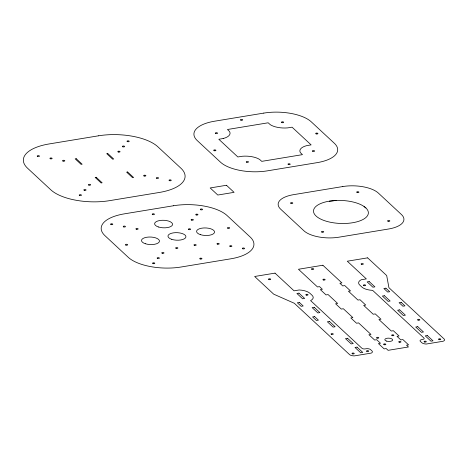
<?xml version="1.0" encoding="UTF-8"?>
<svg xmlns="http://www.w3.org/2000/svg" width="468" height="468" viewBox="0 0 468 468"><rect width="100%" height="100%" fill="white"/><g stroke="black" fill="none" stroke-linecap="round" stroke-linejoin="round"><path stroke-width="0.7" d="M329.308 201.152L336.135 200.462A27.448 11.513 2.2 0 1 364.051 206.482L365.906 207.973A27.448 11.513 2.2 0 1 352.737 222.727A27.448 11.513 2.2 0 1 316.391 216.321A27.448 11.513 2.2 0 1 328.238 201.339L336.135 200.462M364.051 206.482L365.906 207.973M223.207 138.51L218.808 139.265L237.849 156.961L242.307 156.254A15.9 6.669 2.2 0 1 259.623 159.442L261.752 161.355L302.457 154.645L300.438 152.708A15.9 6.669 2.2 0 1 306.715 145.636L311.115 144.881L292.073 127.185L287.615 127.893A15.9 6.669 2.2 0 1 270.299 124.71L268.17 122.791L227.466 129.501L229.484 131.438A15.9 6.669 2.2 0 1 223.207 138.51M98.397 135.825L49.105 143.951A44.717 18.755 2.2 0 0 27.565 168.223L50.819 189.827A44.285 18.574 2.2 0 0 109.658 200.643L159.348 192.453A44.717 18.755 2.2 0 0 180.882 168.182L157.815 146.747A44.717 18.755 2.2 0 0 98.397 135.825M263.788 113.098L214.49 121.224A35.726 14.982 2.2 0 0 197.285 140.611L220.539 162.215A35.287 14.8 2.2 0 0 267.427 170.838L317.117 162.648A35.726 14.982 2.2 0 0 334.322 143.255L311.255 121.826A35.726 14.982 2.2 0 0 263.788 113.098M76.19 158.687L75.172 158.851L81.122 164.385L82.14 164.215L76.19 158.687M107.734 153.486L106.716 153.65L112.665 159.184L113.683 159.015L107.734 153.486M127.653 171.99L126.635 172.16L132.584 177.688L133.602 177.524L127.653 171.99M96.186 177.267L95.168 177.43L101.123 182.965L102.135 182.795L96.186 177.267M226.459 185.269L210.179 187.955L217.796 195.033L234.076 192.348L226.459 185.269M173.634 205.727L124.336 213.853A40.219 16.871 2.2 0 0 104.967 235.685L128.22 257.283A39.786 16.69 2.2 0 0 181.087 267.006L230.771 258.816A40.219 16.871 2.2 0 0 250.146 236.983L227.074 215.549A40.219 16.871 2.2 0 0 173.634 205.727M342.833 186.539L293.535 194.665A26.729 11.214 2.2 0 0 280.66 209.173L303.913 230.777A26.296 11.027 2.2 0 0 338.855 237.2L388.545 229.01A26.729 11.214 2.2 0 0 401.415 214.502L378.349 193.068A26.729 11.214 2.2 0 0 342.833 186.539M275.008 273.125L254.656 276.477L273.704 294.173L294.319 303.276L349.555 354.598A4.703 1.971 2.2 0 0 354.469 355.873L371.27 353.1A5.037 2.112 2.2 0 0 371.925 350.895L370.51 349.573A3.358 1.41 2.2 0 0 366.192 348.73L365.21 348.894A2.428 1.018 2.2 0 1 361.951 348.303L310.6 300.596A12.256 5.142 2.2 0 0 311.945 295.162L310.044 293.395A12.256 5.142 2.2 0 0 299.175 289.979L294.05 290.821L275.008 273.125M322.867 265.233L298.444 269.258L317.491 286.954L319.527 286.621L322.382 289.277L320.346 289.61L326.061 294.922L328.097 294.583L337.621 303.434L335.585 303.767L341.301 309.079L343.336 308.74L352.86 317.591L350.825 317.924L356.534 323.236L358.57 322.897L370.954 334.404L368.919 334.737L374.634 340.049L376.664 339.709L380.478 343.249L378.442 343.588L384.152 348.894L386.188 348.561L388.095 350.327L408.447 346.975L406.54 345.203L408.576 344.869L402.866 339.557L400.83 339.897L397.022 336.357L399.052 336.018L393.342 330.712L391.306 331.046L378.928 319.545L380.958 319.205L375.248 313.899L373.212 314.233L363.689 305.388L365.724 305.048L360.009 299.742L357.973 300.076L348.449 291.231L350.485 290.891L344.77 285.585L342.734 285.919L339.879 283.263L341.915 282.929L322.867 265.233M367.637 257.85L347.291 261.208L366.333 278.905L361.214 279.747A12.256 5.142 2.2 0 0 359.869 285.176L361.776 286.948A12.256 5.142 2.2 0 0 372.639 290.365L423.99 338.077A2.428 1.018 2.2 0 1 422.791 339.399L421.808 339.563A3.358 1.41 2.2 0 0 420.334 341.359L421.756 342.675A5.037 2.112 2.2 0 0 426.254 344.038L443.056 341.266A4.703 1.971 2.2 0 0 444.155 339.002L388.92 287.68L386.685 275.547L367.637 257.85M298.947 293.138L296.911 293.477L302.626 298.783L304.656 298.449L298.947 293.138M369.193 281.56L367.158 281.894L372.873 287.2L374.903 286.866L369.193 281.56M299.374 302.445L297.338 302.778L301.152 306.318L303.182 305.984L299.374 302.445M385.901 288.177L383.871 288.516L387.68 292.055L389.715 291.716L385.901 288.177M314.18 307.295L312.144 307.634L317.86 312.94L319.896 312.606L314.18 307.295M384.427 295.717L382.391 296.051L388.107 301.357L390.142 301.023L384.427 295.717M314.613 316.602L312.577 316.935L316.386 320.475L318.421 320.141L314.613 316.602M401.14 302.334L399.105 302.673L402.913 306.212L404.949 305.873L401.14 302.334M329.419 321.452L327.384 321.791L333.099 327.097L335.135 326.763L329.419 321.452M399.666 309.875L397.63 310.208L403.346 315.52L405.382 315.18L399.666 309.875M347.513 338.265L345.478 338.604L351.193 343.91L353.229 343.576L347.513 338.265M417.76 326.682L415.724 327.021L421.44 332.327L423.476 331.993L417.76 326.682M357.037 347.116L355.001 347.449L360.717 352.761L362.753 352.422L357.037 347.116M427.284 335.533L425.248 335.866L430.964 341.178L432.999 340.839L427.284 335.533M84.287 190.312A1.123 0.474 2.2 0 0 86.053 190.02A1.123 0.474 2.2 0 0 84.456 189.505A1.123 0.474 2.2 0 0 84.287 190.312M88.885 185.135A1.123 0.474 2.2 0 0 90.646 184.842A1.123 0.474 2.2 0 0 89.049 184.328A1.123 0.474 2.2 0 0 88.885 185.135M79.695 195.489A1.123 0.474 2.2 0 0 81.455 195.197A1.123 0.474 2.2 0 0 79.864 194.682A1.123 0.474 2.2 0 0 79.695 195.489M37.692 156.452A1.123 0.474 2.2 0 0 39.452 156.16A1.123 0.474 2.2 0 0 37.861 155.645A1.123 0.474 2.2 0 0 37.692 156.452M50.368 158.781A1.123 0.474 2.2 0 0 52.129 158.494A1.123 0.474 2.2 0 0 50.532 157.973A1.123 0.474 2.2 0 0 50.368 158.781M63.04 161.115A1.123 0.474 2.2 0 0 64.806 160.822A1.123 0.474 2.2 0 0 63.209 160.302A1.123 0.474 2.2 0 0 63.04 161.115M144.121 176.021A1.123 0.474 2.2 0 0 145.887 175.728A1.123 0.474 2.2 0 0 144.29 175.213A1.123 0.474 2.2 0 0 144.121 176.021M156.798 178.355A1.123 0.474 2.2 0 0 158.558 178.062A1.123 0.474 2.2 0 0 156.967 177.542A1.123 0.474 2.2 0 0 156.798 178.355M169.474 180.683A1.123 0.474 2.2 0 0 171.235 180.391A1.123 0.474 2.2 0 0 169.638 179.876A1.123 0.474 2.2 0 0 169.474 180.683M118.275 152.006A1.123 0.474 2.2 0 0 120.042 151.714A1.123 0.474 2.2 0 0 118.445 151.199A1.123 0.474 2.2 0 0 118.275 152.006M122.873 146.829A1.123 0.474 2.2 0 0 124.634 146.537A1.123 0.474 2.2 0 0 123.037 146.022A1.123 0.474 2.2 0 0 122.873 146.829M127.466 141.652A1.123 0.474 2.2 0 0 129.226 141.359A1.123 0.474 2.2 0 0 127.629 140.845A1.123 0.474 2.2 0 0 127.466 141.652M157.617 258.441A1.123 0.474 2.2 0 0 159.383 258.155A1.123 0.474 2.2 0 0 157.786 257.634A1.123 0.474 2.2 0 0 157.617 258.441M217.45 244.156A1.123 0.474 2.2 0 0 219.217 243.863A1.123 0.474 2.2 0 0 217.62 243.342A1.123 0.474 2.2 0 0 217.45 244.156M153.024 263.619A1.123 0.474 2.2 0 0 154.785 263.332A1.123 0.474 2.2 0 0 153.194 262.811A1.123 0.474 2.2 0 0 153.024 263.619M123.698 226.916A1.123 0.474 2.2 0 0 125.459 226.623A1.123 0.474 2.2 0 0 123.862 226.108A1.123 0.474 2.2 0 0 123.698 226.916M162.215 253.264A1.123 0.474 2.2 0 0 163.975 252.977A1.123 0.474 2.2 0 0 162.378 252.457A1.123 0.474 2.2 0 0 162.215 253.264M136.369 229.244A1.123 0.474 2.2 0 0 138.136 228.957A1.123 0.474 2.2 0 0 136.539 228.437A1.123 0.474 2.2 0 0 136.369 229.244M230.127 246.484A1.123 0.474 2.2 0 0 231.888 246.191A1.123 0.474 2.2 0 0 230.297 245.677A1.123 0.474 2.2 0 0 230.127 246.484M242.804 248.812A1.123 0.474 2.2 0 0 244.565 248.526A1.123 0.474 2.2 0 0 242.968 248.005A1.123 0.474 2.2 0 0 242.804 248.812M200.795 209.781A1.123 0.474 2.2 0 0 202.556 209.494A1.123 0.474 2.2 0 0 200.959 208.974A1.123 0.474 2.2 0 0 200.795 209.781M191.605 220.141A1.123 0.474 2.2 0 0 193.366 219.849A1.123 0.474 2.2 0 0 191.775 219.328A1.123 0.474 2.2 0 0 191.605 220.141M196.203 214.958A1.123 0.474 2.2 0 0 197.964 214.672A1.123 0.474 2.2 0 0 196.367 214.151A1.123 0.474 2.2 0 0 196.203 214.958M111.021 224.581A1.123 0.474 2.2 0 0 112.782 224.295A1.123 0.474 2.2 0 0 111.191 223.774A1.123 0.474 2.2 0 0 111.021 224.581M194.431 245.349A1.123 0.474 2.2 0 0 196.191 245.056A1.123 0.474 2.2 0 0 194.594 244.542A1.123 0.474 2.2 0 0 194.431 245.349M176.114 248.368A1.123 0.474 2.2 0 0 177.875 248.081A1.123 0.474 2.2 0 0 176.278 247.56A1.123 0.474 2.2 0 0 176.114 248.368M188.856 229.589A1.123 0.474 2.2 0 0 190.616 229.302A1.123 0.474 2.2 0 0 189.019 228.782A1.123 0.474 2.2 0 0 188.856 229.589M227.904 228.29A1.123 0.474 2.2 0 0 229.665 228.004A1.123 0.474 2.2 0 0 228.068 227.483A1.123 0.474 2.2 0 0 227.904 228.29M200.193 258.968A1.123 0.474 2.2 0 0 201.96 258.675A1.123 0.474 2.2 0 0 200.362 258.161A1.123 0.474 2.2 0 0 200.193 258.968M125.915 245.109A1.123 0.474 2.2 0 0 127.676 244.817A1.123 0.474 2.2 0 0 126.085 244.296A1.123 0.474 2.2 0 0 125.915 245.109M152.673 214.59A1.123 0.474 2.2 0 0 154.44 214.303A1.123 0.474 2.2 0 0 152.843 213.782A1.123 0.474 2.2 0 0 152.673 214.59M171.803 239.364A8.991 3.773 2.2 0 0 185.901 237.036A8.991 3.773 2.2 0 0 173.131 232.894A8.991 3.773 2.2 0 0 171.803 239.364M158.453 226.98A8.991 3.773 2.2 0 0 172.552 224.652A8.991 3.773 2.2 0 0 159.781 220.51A8.991 3.773 2.2 0 0 158.453 226.98M145.349 243.729A8.991 3.773 2.2 0 0 159.442 241.4A8.991 3.773 2.2 0 0 146.677 237.258A8.991 3.773 2.2 0 0 145.349 243.729M200.433 234.649A8.991 3.773 2.2 0 0 214.525 232.321A8.991 3.773 2.2 0 0 201.761 228.173A8.991 3.773 2.2 0 0 200.433 234.649M316.152 133.895A1.123 0.474 2.2 0 0 317.918 133.602A1.123 0.474 2.2 0 0 316.321 133.088A1.123 0.474 2.2 0 0 316.152 133.895M288.446 164.566A1.123 0.474 2.2 0 0 290.207 164.28A1.123 0.474 2.2 0 0 288.61 163.759A1.123 0.474 2.2 0 0 288.446 164.566M214.163 150.708A1.123 0.474 2.2 0 0 215.929 150.421A1.123 0.474 2.2 0 0 214.332 149.9A1.123 0.474 2.2 0 0 214.163 150.708M240.926 120.194A1.123 0.474 2.2 0 0 242.687 119.902A1.123 0.474 2.2 0 0 241.09 119.387A1.123 0.474 2.2 0 0 240.926 120.194M281.906 122.616A1.123 0.474 2.2 0 0 283.666 122.329A1.123 0.474 2.2 0 0 282.075 121.809A1.123 0.474 2.2 0 0 281.906 122.616M312.84 151.363A1.123 0.474 2.2 0 0 314.607 151.07A1.123 0.474 2.2 0 0 313.01 150.556A1.123 0.474 2.2 0 0 312.84 151.363M246.73 162.261A1.123 0.474 2.2 0 0 248.49 161.969A1.123 0.474 2.2 0 0 246.899 161.454A1.123 0.474 2.2 0 0 246.73 162.261M215.795 133.52A1.123 0.474 2.2 0 0 217.556 133.228A1.123 0.474 2.2 0 0 215.959 132.707A1.123 0.474 2.2 0 0 215.795 133.52M291.026 203.422A1.123 0.474 2.2 0 0 292.792 203.13A1.123 0.474 2.2 0 0 291.195 202.609A1.123 0.474 2.2 0 0 291.026 203.422M321.966 232.163A1.123 0.474 2.2 0 0 323.727 231.871A1.123 0.474 2.2 0 0 322.13 231.356A1.123 0.474 2.2 0 0 321.966 232.163M357.142 192.518A1.123 0.474 2.2 0 0 358.903 192.231A1.123 0.474 2.2 0 0 357.306 191.71A1.123 0.474 2.2 0 0 357.142 192.518M388.077 221.265A1.123 0.474 2.2 0 0 389.838 220.972A1.123 0.474 2.2 0 0 388.241 220.457A1.123 0.474 2.2 0 0 388.077 221.265M363.882 285.632A1.123 0.474 2.2 0 0 365.648 285.34A1.123 0.474 2.2 0 0 364.051 284.819A1.123 0.474 2.2 0 0 363.882 285.632M424.529 341.979A1.123 0.474 2.2 0 0 426.289 341.687A1.123 0.474 2.2 0 0 424.698 341.166A1.123 0.474 2.2 0 0 424.529 341.979M418.053 320.124A1.123 0.474 2.2 0 0 419.814 319.837A1.123 0.474 2.2 0 0 418.216 319.316A1.123 0.474 2.2 0 0 418.053 320.124M366.947 351.468A1.123 0.474 2.2 0 0 368.708 351.181A1.123 0.474 2.2 0 0 367.111 350.661A1.123 0.474 2.2 0 0 366.947 351.468M306.3 295.127A1.123 0.474 2.2 0 0 308.061 294.834A1.123 0.474 2.2 0 0 306.47 294.313A1.123 0.474 2.2 0 0 306.3 295.127M352.462 353.861A1.123 0.474 2.2 0 0 354.229 353.568A1.123 0.474 2.2 0 0 352.632 353.047A1.123 0.474 2.2 0 0 352.462 353.861M331.525 334.392A1.123 0.474 2.2 0 0 333.286 334.099A1.123 0.474 2.2 0 0 331.689 333.585A1.123 0.474 2.2 0 0 331.525 334.392M399.192 342.207A1.123 0.474 2.2 0 0 400.959 341.915A1.123 0.474 2.2 0 0 399.362 341.4A1.123 0.474 2.2 0 0 399.192 342.207M384.082 344.7A1.123 0.474 2.2 0 0 385.848 344.407A1.123 0.474 2.2 0 0 384.251 343.892A1.123 0.474 2.2 0 0 384.082 344.7M377.015 338.13A1.123 0.474 2.2 0 0 378.776 337.837A1.123 0.474 2.2 0 0 377.179 337.323A1.123 0.474 2.2 0 0 377.015 338.13M392.125 335.638A1.123 0.474 2.2 0 0 393.886 335.345A1.123 0.474 2.2 0 0 392.289 334.831A1.123 0.474 2.2 0 0 392.125 335.638M268.948 279.595A1.123 0.474 2.2 0 0 270.709 279.302A1.123 0.474 2.2 0 0 269.118 278.782A1.123 0.474 2.2 0 0 268.948 279.595M439.013 339.587A1.123 0.474 2.2 0 0 440.774 339.3A1.123 0.474 2.2 0 0 439.177 338.779A1.123 0.474 2.2 0 0 439.013 339.587M361.583 264.321A1.123 0.474 2.2 0 0 363.344 264.028A1.123 0.474 2.2 0 0 361.752 263.513A1.123 0.474 2.2 0 0 361.583 264.321M386.498 341.084A3.937 1.65 2.2 0 0 392.664 340.066A3.937 1.65 2.2 0 0 387.083 338.253A3.937 1.65 2.2 0 0 386.498 341.084M323.376 279.993A1.123 0.474 2.2 0 0 325.137 279.706A1.123 0.474 2.2 0 0 323.54 279.185A1.123 0.474 2.2 0 0 323.376 279.993M311.945 269.375A1.123 0.474 2.2 0 0 313.712 269.088A1.123 0.474 2.2 0 0 312.115 268.568A1.123 0.474 2.2 0 0 311.945 269.375"/></g></svg>
